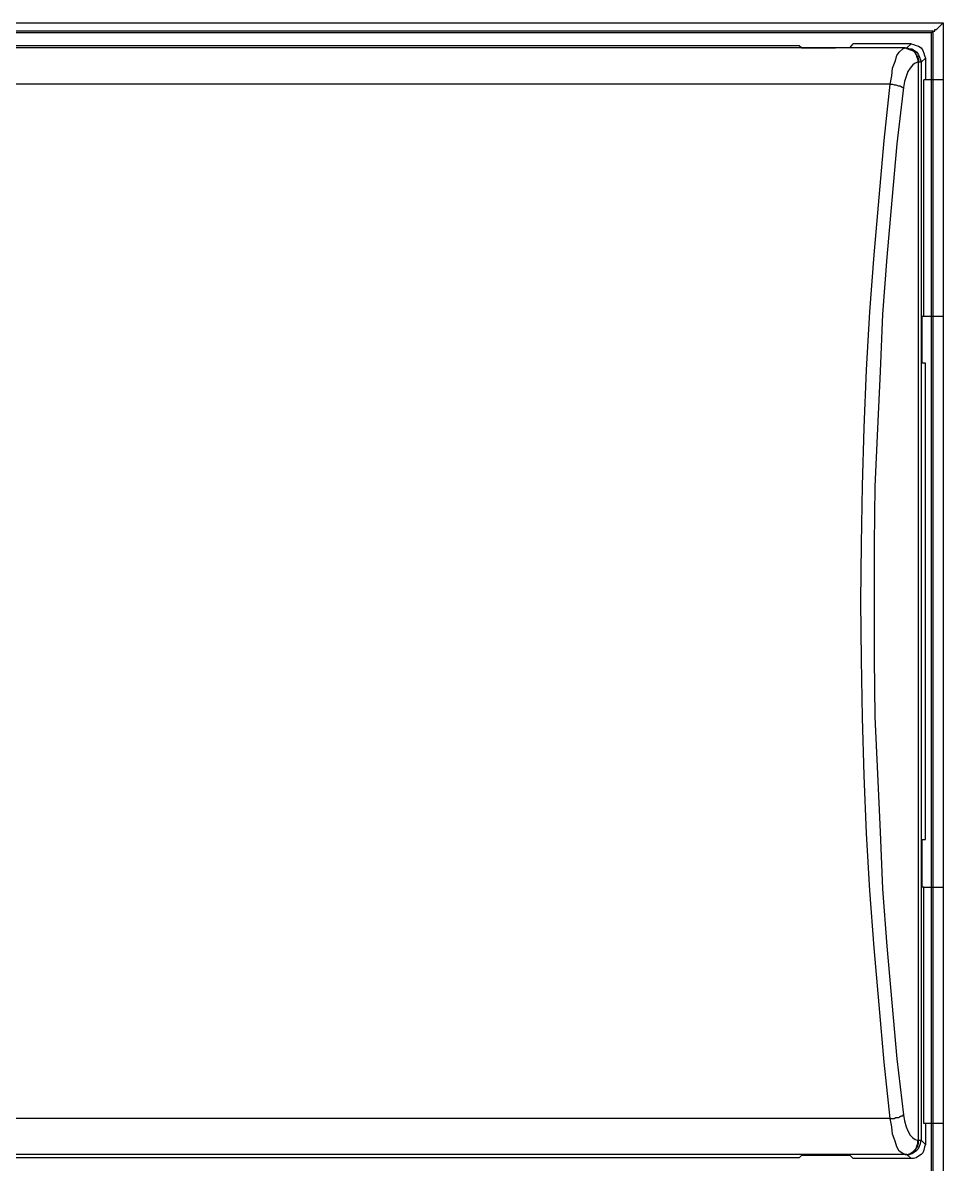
# Model space of a CAD drawing. Header units: centimetres. Extents: x -8.4 to 3.7, y -7.8 to 8.
# Drawn here: x -4.096 to -2.163, y 3.056 to 5.454 of the extents above; entities that cross this region are included whole.
import ezdxf

# ---------------------------------------------------------------- set-up
doc = ezdxf.new("R2010")
doc.units = ezdxf.units.CM
doc.header["$MEASUREMENT"] = 0
doc.layers.add('Layer 1', color=7, linetype='Continuous')

msp = doc.modelspace()

# ---------------------------------------------------------------- linework, layer by layer
at = {"layer": 'Layer 1', "lineweight": 25}
for points in [[(-6.02898, 5.45394), (-6.02898, 5.45394), (-2.16253, 5.45394), (-2.16253, 5.45394)], [(-2.16253, 5.45394), (-2.16253, 5.45394), (-2.16253, -1.68981), (-2.16253, -1.68981)], [(-2.1837, 5.4363), (-2.1837, 5.4363), (-6.01134, 5.4363), (-6.01134, 5.4363)], [(-2.18723, 5.43277), (-2.18723, 5.43277), (-6.00781, 5.43277), (-6.00781, 5.43277)], [(-2.18723, 5.43277), (-2.18723, 5.43277), (-2.1837, 5.4363), (-2.1837, 5.4363)], [(-2.18723, -1.66864), (-2.18723, -1.66864), (-2.18723, 5.43277), (-2.18723, 5.43277)], [(-2.1837, -1.67217), (-2.1837, -1.67217), (-2.1837, 5.4363), (-2.1837, 5.4363)]]:
    msp.add_open_spline(points, degree=3, dxfattribs=at)
msp.add_open_spline([(-2.1837, 5.4363), (-2.1837, 5.4363), (-2.1837, 5.4363), (-2.1837, 5.4363), (-2.1837, 5.4363), (-2.1837, 5.4363), (-2.18017, 5.4363), (-2.18017, 5.4363), (-2.18017, 5.4363), (-2.18017, 5.4363), (-2.18017, 5.43983), (-2.18017, 5.43983), (-2.18017, 5.43983), (-2.18017, 5.43983), (-2.17664, 5.43983), (-2.17664, 5.43983), (-2.17664, 5.43983), (-2.17664, 5.43983), (-2.17311, 5.44336), (-2.17311, 5.44336), (-2.17311, 5.44336), (-2.17311, 5.44336), (-2.16959, 5.44688), (-2.16959, 5.44688), (-2.16959, 5.44688), (-2.16959, 5.44688), (-2.16606, 5.45041), (-2.16606, 5.45041), (-2.16606, 5.45041), (-2.16606, 5.45041), (-2.16253, 5.45394), (-2.16253, 5.45394)], degree=3, knots=[0, 0, 0, 0, 0.1111111, 0.1111111, 0.1111111, 0.1111111, 0.2222222, 0.2222222, 0.2222222, 0.2222222, 0.3333333, 0.3333333, 0.3333333, 0.3333333, 0.4444444, 0.4444444, 0.4444444, 0.4444444, 0.5555556, 0.5555556, 0.5555556, 0.5555556, 0.6666667, 0.6666667, 0.6666667, 0.6666667, 0.7777778, 0.7777778, 0.7777778, 0.7777778, 1, 1, 1, 1], dxfattribs=at)
at = {"layer": 'Layer 1', "color": 250, "lineweight": 25}
for points in [[(-2.24226, 5.40105), (-2.24226, 5.40105), (-5.94216, 5.40105), (-5.94216, 5.40105)], [(-5.71975, 5.40634), (-5.71975, 5.40634), (-2.46467, 5.40634), (-2.46467, 5.40634)], [(-2.46467, 5.40634), (-2.46467, 5.40634), (-2.45938, 5.40105), (-2.45938, 5.40105)], [(-2.45938, 5.40105), (-2.45938, 5.40105), (-2.38877, 5.40105), (-2.38877, 5.40105)], [(-2.35876, 5.40105), (-2.35876, 5.40105), (-2.3517, 5.40987), (-2.3517, 5.40987)], [(-2.2299, 5.40987), (-2.2299, 5.40987), (-2.3517, 5.40987), (-2.3517, 5.40987)], [(-2.24226, 5.40105), (-2.24226, 5.40105), (-2.24049, 5.40105), (-2.24049, 5.40105)], [(-2.23872, 5.40105), (-2.23872, 5.40105), (-2.2299, 5.40987), (-2.2299, 5.40987)], [(-2.19989, 5.37987), (-2.19989, 5.37987), (-2.20872, 5.37104), (-2.20872, 5.37104)], [(-2.19989, 5.37987), (-2.19989, 5.37987), (-2.19989, 5.33397), (-2.19989, 5.33397)], [(-2.21401, 5.37104), (-2.21401, 5.37104), (-2.21578, 5.37104), (-2.21578, 5.37104)], [(-2.21401, 3.10626), (-2.21401, 3.10626), (-2.21401, 5.37104), (-2.21401, 5.37104)], [(-2.20872, 5.37104), (-2.20872, 5.37104), (-2.20872, 3.10626), (-2.20872, 3.10626)], [(-2.27403, 5.32515), (-2.27403, 5.32515), (-5.91039, 5.32515), (-5.91039, 5.32515)], [(-2.20342, 4.83794), (-2.20342, 4.83794), (-2.20342, 5.33397), (-2.20342, 5.33397)], [(-2.16253, 5.33397), (-2.16253, 5.33397), (-2.20342, 5.33397), (-2.20342, 5.33397)], [(-2.20695, 4.83794), (-2.20695, 4.83794), (-2.20342, 4.83794), (-2.20342, 4.83794)], [(-2.20695, 4.73909), (-2.20695, 4.73909), (-2.20695, 4.83794), (-2.20695, 4.83794)], [(-2.20342, 4.83794), (-2.20342, 4.83794), (-2.16253, 4.83794), (-2.16253, 4.83794)], [(-2.19989, 4.73909), (-2.19989, 4.73909), (-2.20695, 4.73909), (-2.20695, 4.73909)], [(-2.19989, 3.73821), (-2.19989, 3.73821), (-2.19989, 4.73909), (-2.19989, 4.73909)], [(-2.20695, 3.73821), (-2.20695, 3.73821), (-2.19989, 3.73821), (-2.19989, 3.73821)], [(-2.20695, 3.63759), (-2.20695, 3.63759), (-2.20695, 3.73821), (-2.20695, 3.73821)], [(-2.20342, 3.63759), (-2.20342, 3.63759), (-2.20695, 3.63759), (-2.20695, 3.63759)], [(-2.20342, 3.14156), (-2.20342, 3.14156), (-2.20342, 3.63759), (-2.20342, 3.63759)], [(-2.20342, 3.63759), (-2.20342, 3.63759), (-2.16253, 3.63759), (-2.16253, 3.63759)], [(-2.27403, 3.15215), (-2.27403, 3.15215), (-5.91039, 3.15215), (-5.91039, 3.15215)], [(-2.16253, 3.14156), (-2.16253, 3.14156), (-2.20342, 3.14156), (-2.20342, 3.14156)], [(-2.19989, 3.14156), (-2.19989, 3.14156), (-2.19989, 3.09743), (-2.19989, 3.09743)], [(-2.21578, 3.10626), (-2.21578, 3.10626), (-2.21401, 3.10626), (-2.21401, 3.10626)], [(-2.20872, 3.10626), (-2.20872, 3.10626), (-2.19989, 3.09743), (-2.19989, 3.09743)], [(-2.24226, 3.07625), (-2.24226, 3.07625), (-5.94216, 3.07625), (-5.94216, 3.07625)], [(-2.46467, 3.06919), (-2.46467, 3.06919), (-2.45938, 3.07449), (-2.45938, 3.07449)], [(-2.45938, 3.07449), (-2.45938, 3.07449), (-2.38877, 3.07449), (-2.38877, 3.07449)], [(-2.3517, 3.06743), (-2.3517, 3.06743), (-2.35876, 3.07449), (-2.35876, 3.07449)], [(-2.24049, 3.07625), (-2.24049, 3.07625), (-2.24226, 3.07625), (-2.24226, 3.07625)], [(-2.2299, 3.06743), (-2.2299, 3.06743), (-2.23872, 3.07625), (-2.23872, 3.07625)], [(-2.46467, 3.06919), (-2.46467, 3.06919), (-5.71975, 3.06919), (-5.71975, 3.06919)], [(-2.2299, 3.06743), (-2.2299, 3.06743), (-2.3517, 3.06743), (-2.3517, 3.06743)]]:
    msp.add_open_spline(points, degree=3, dxfattribs=at)
for points, knots in [([(-2.35876, 5.40105), (-2.35876, 5.40105), (-2.35876, 5.40105), (-2.35876, 5.40105), (-2.35876, 5.40105), (-2.35876, 5.40105), (-2.36053, 5.40105), (-2.36053, 5.40105), (-2.36053, 5.40105), (-2.36053, 5.40105), (-2.36405, 5.40105), (-2.36405, 5.40105), (-2.36405, 5.40105), (-2.36405, 5.40105), (-2.36759, 5.40105), (-2.36759, 5.40105), (-2.36759, 5.40105), (-2.36759, 5.40105), (-2.37111, 5.40105), (-2.37111, 5.40105), (-2.37111, 5.40105), (-2.37111, 5.40105), (-2.37641, 5.40105), (-2.37641, 5.40105), (-2.37641, 5.40105), (-2.37641, 5.40105), (-2.38171, 5.40105), (-2.38171, 5.40105), (-2.38171, 5.40105), (-2.38171, 5.40105), (-2.38877, 5.40105), (-2.38877, 5.40105)], [0, 0, 0, 0, 0.1111111, 0.1111111, 0.1111111, 0.1111111, 0.2222222, 0.2222222, 0.2222222, 0.2222222, 0.3333333, 0.3333333, 0.3333333, 0.3333333, 0.4444444, 0.4444444, 0.4444444, 0.4444444, 0.5555556, 0.5555556, 0.5555556, 0.5555556, 0.6666667, 0.6666667, 0.6666667, 0.6666667, 0.7777778, 0.7777778, 0.7777778, 0.7777778, 1, 1, 1, 1]), ([(-2.27403, 5.32515), (-2.27403, 5.32515), (-2.2705, 5.34279), (-2.2705, 5.34279), (-2.2705, 5.34279), (-2.2705, 5.34279), (-2.26873, 5.35868), (-2.26873, 5.35868), (-2.26873, 5.35868), (-2.26873, 5.35868), (-2.26344, 5.37281), (-2.26344, 5.37281), (-2.26344, 5.37281), (-2.26344, 5.37281), (-2.2599, 5.38516), (-2.2599, 5.38516), (-2.2599, 5.38516), (-2.2599, 5.38516), (-2.25461, 5.39222), (-2.25461, 5.39222), (-2.25461, 5.39222), (-2.25461, 5.39222), (-2.24755, 5.39928), (-2.24755, 5.39928), (-2.24755, 5.39928), (-2.24755, 5.39928), (-2.24226, 5.40105), (-2.24226, 5.40105)], [0, 0, 0, 0, 0.125, 0.125, 0.125, 0.125, 0.25, 0.25, 0.25, 0.25, 0.375, 0.375, 0.375, 0.375, 0.5, 0.5, 0.5, 0.5, 0.625, 0.625, 0.625, 0.625, 0.75, 0.75, 0.75, 0.75, 1, 1, 1, 1]), ([(-2.24226, 5.40105), (-2.24226, 5.40105), (-2.23696, 5.39928), (-2.23696, 5.39928), (-2.23696, 5.39928), (-2.23696, 5.39928), (-2.23166, 5.39752), (-2.23166, 5.39752), (-2.23166, 5.39752), (-2.23166, 5.39752), (-2.22637, 5.39575), (-2.22637, 5.39575), (-2.22637, 5.39575), (-2.22637, 5.39575), (-2.22284, 5.39222), (-2.22284, 5.39222), (-2.22284, 5.39222), (-2.22284, 5.39222), (-2.2193, 5.38693), (-2.2193, 5.38693), (-2.2193, 5.38693), (-2.2193, 5.38693), (-2.21754, 5.38163), (-2.21754, 5.38163), (-2.21754, 5.38163), (-2.21754, 5.38163), (-2.21578, 5.37633), (-2.21578, 5.37633), (-2.21578, 5.37633), (-2.21578, 5.37633), (-2.21578, 5.37104), (-2.21578, 5.37104)], [0, 0, 0, 0, 0.1111111, 0.1111111, 0.1111111, 0.1111111, 0.2222222, 0.2222222, 0.2222222, 0.2222222, 0.3333333, 0.3333333, 0.3333333, 0.3333333, 0.4444444, 0.4444444, 0.4444444, 0.4444444, 0.5555556, 0.5555556, 0.5555556, 0.5555556, 0.6666667, 0.6666667, 0.6666667, 0.6666667, 0.7777778, 0.7777778, 0.7777778, 0.7777778, 1, 1, 1, 1]), ([(-2.24049, 5.40105), (-2.24049, 5.40105), (-2.23519, 5.39928), (-2.23519, 5.39928), (-2.23519, 5.39928), (-2.23519, 5.39928), (-2.2299, 5.39752), (-2.2299, 5.39752), (-2.2299, 5.39752), (-2.2299, 5.39752), (-2.22637, 5.39575), (-2.22637, 5.39575), (-2.22637, 5.39575), (-2.22637, 5.39575), (-2.22107, 5.39222), (-2.22107, 5.39222), (-2.22107, 5.39222), (-2.22107, 5.39222), (-2.2193, 5.38693), (-2.2193, 5.38693), (-2.2193, 5.38693), (-2.2193, 5.38693), (-2.21578, 5.38163), (-2.21578, 5.38163), (-2.21578, 5.38163), (-2.21578, 5.38163), (-2.21401, 5.37633), (-2.21401, 5.37633), (-2.21401, 5.37633), (-2.21401, 5.37633), (-2.21401, 5.37104), (-2.21401, 5.37104)], [0, 0, 0, 0, 0.1111111, 0.1111111, 0.1111111, 0.1111111, 0.2222222, 0.2222222, 0.2222222, 0.2222222, 0.3333333, 0.3333333, 0.3333333, 0.3333333, 0.4444444, 0.4444444, 0.4444444, 0.4444444, 0.5555556, 0.5555556, 0.5555556, 0.5555556, 0.6666667, 0.6666667, 0.6666667, 0.6666667, 0.7777778, 0.7777778, 0.7777778, 0.7777778, 1, 1, 1, 1]), ([(-2.24049, 5.40105), (-2.24049, 5.40105), (-2.24049, 5.40105), (-2.24049, 5.40105), (-2.24049, 5.40105), (-2.24049, 5.40105), (-2.23872, 5.40105), (-2.23872, 5.40105)], [0, 0, 0, 0, 0.3333333, 0.3333333, 0.3333333, 0.3333333, 1, 1, 1, 1]), ([(-2.23872, 5.40105), (-2.23872, 5.40105), (-2.23343, 5.39928), (-2.23343, 5.39928), (-2.23343, 5.39928), (-2.23343, 5.39928), (-2.22813, 5.39928), (-2.22813, 5.39928), (-2.22813, 5.39928), (-2.22813, 5.39928), (-2.22284, 5.39575), (-2.22284, 5.39575), (-2.22284, 5.39575), (-2.22284, 5.39575), (-2.21754, 5.39222), (-2.21754, 5.39222), (-2.21754, 5.39222), (-2.21754, 5.39222), (-2.21401, 5.38693), (-2.21401, 5.38693), (-2.21401, 5.38693), (-2.21401, 5.38693), (-2.21224, 5.38163), (-2.21224, 5.38163), (-2.21224, 5.38163), (-2.21224, 5.38163), (-2.21048, 5.37633), (-2.21048, 5.37633), (-2.21048, 5.37633), (-2.21048, 5.37633), (-2.20872, 5.37104), (-2.20872, 5.37104)], [0, 0, 0, 0, 0.1111111, 0.1111111, 0.1111111, 0.1111111, 0.2222222, 0.2222222, 0.2222222, 0.2222222, 0.3333333, 0.3333333, 0.3333333, 0.3333333, 0.4444444, 0.4444444, 0.4444444, 0.4444444, 0.5555556, 0.5555556, 0.5555556, 0.5555556, 0.6666667, 0.6666667, 0.6666667, 0.6666667, 0.7777778, 0.7777778, 0.7777778, 0.7777778, 1, 1, 1, 1]), ([(-2.2299, 5.40987), (-2.2299, 5.40987), (-2.2246, 5.40811), (-2.2246, 5.40811), (-2.2246, 5.40811), (-2.2246, 5.40811), (-2.2193, 5.40634), (-2.2193, 5.40634), (-2.2193, 5.40634), (-2.2193, 5.40634), (-2.21401, 5.40458), (-2.21401, 5.40458), (-2.21401, 5.40458), (-2.21401, 5.40458), (-2.20872, 5.40105), (-2.20872, 5.40105), (-2.20872, 5.40105), (-2.20872, 5.40105), (-2.20518, 5.39575), (-2.20518, 5.39575), (-2.20518, 5.39575), (-2.20518, 5.39575), (-2.20342, 5.39046), (-2.20342, 5.39046), (-2.20342, 5.39046), (-2.20342, 5.39046), (-2.20166, 5.38516), (-2.20166, 5.38516), (-2.20166, 5.38516), (-2.20166, 5.38516), (-2.19989, 5.37987), (-2.19989, 5.37987)], [0, 0, 0, 0, 0.1111111, 0.1111111, 0.1111111, 0.1111111, 0.2222222, 0.2222222, 0.2222222, 0.2222222, 0.3333333, 0.3333333, 0.3333333, 0.3333333, 0.4444444, 0.4444444, 0.4444444, 0.4444444, 0.5555556, 0.5555556, 0.5555556, 0.5555556, 0.6666667, 0.6666667, 0.6666667, 0.6666667, 0.7777778, 0.7777778, 0.7777778, 0.7777778, 1, 1, 1, 1]), ([(-2.21578, 5.37104), (-2.21578, 5.37104), (-2.22107, 5.36927), (-2.22107, 5.36927), (-2.22107, 5.36927), (-2.22107, 5.36927), (-2.22637, 5.36574), (-2.22637, 5.36574), (-2.22637, 5.36574), (-2.22637, 5.36574), (-2.23166, 5.35868), (-2.23166, 5.35868), (-2.23166, 5.35868), (-2.23166, 5.35868), (-2.23696, 5.35162), (-2.23696, 5.35162), (-2.23696, 5.35162), (-2.23696, 5.35162), (-2.24049, 5.34103), (-2.24049, 5.34103), (-2.24049, 5.34103), (-2.24049, 5.34103), (-2.24402, 5.33044), (-2.24402, 5.33044), (-2.24402, 5.33044), (-2.24402, 5.33044), (-2.24578, 5.31808), (-2.24578, 5.31808)], [0, 0, 0, 0, 0.125, 0.125, 0.125, 0.125, 0.25, 0.25, 0.25, 0.25, 0.375, 0.375, 0.375, 0.375, 0.5, 0.5, 0.5, 0.5, 0.625, 0.625, 0.625, 0.625, 0.75, 0.75, 0.75, 0.75, 1, 1, 1, 1]), ([(-2.20872, 5.37104), (-2.20872, 5.37104), (-2.21048, 5.37104), (-2.21048, 5.37104), (-2.21048, 5.37104), (-2.21048, 5.37104), (-2.21401, 5.37104), (-2.21401, 5.37104)], [0, 0, 0, 0, 0.3333333, 0.3333333, 0.3333333, 0.3333333, 1, 1, 1, 1]), ([(-2.27403, 3.15215), (-2.27403, 3.15215), (-2.28638, 3.27042), (-2.28638, 3.27042), (-2.28638, 3.27042), (-2.28638, 3.27042), (-2.29698, 3.39046), (-2.29698, 3.39046), (-2.29698, 3.39046), (-2.29698, 3.39046), (-2.30757, 3.51049), (-2.30757, 3.51049), (-2.30757, 3.51049), (-2.30757, 3.51049), (-2.31639, 3.63053), (-2.31639, 3.63053), (-2.31639, 3.63053), (-2.31639, 3.63053), (-2.32345, 3.75057), (-2.32345, 3.75057), (-2.32345, 3.75057), (-2.32345, 3.75057), (-2.32875, 3.87236), (-2.32875, 3.87236), (-2.32875, 3.87236), (-2.32875, 3.87236), (-2.33228, 3.99417), (-2.33228, 3.99417), (-2.33228, 3.99417), (-2.33228, 3.99417), (-2.33405, 4.11597), (-2.33405, 4.11597), (-2.33405, 4.11597), (-2.33405, 4.11597), (-2.33581, 4.23776), (-2.33581, 4.23776), (-2.33581, 4.23776), (-2.33581, 4.23776), (-2.33405, 4.35957), (-2.33405, 4.35957), (-2.33405, 4.35957), (-2.33405, 4.35957), (-2.33228, 4.48137), (-2.33228, 4.48137), (-2.33228, 4.48137), (-2.33228, 4.48137), (-2.32875, 4.60317), (-2.32875, 4.60317), (-2.32875, 4.60317), (-2.32875, 4.60317), (-2.32345, 4.72497), (-2.32345, 4.72497), (-2.32345, 4.72497), (-2.32345, 4.72497), (-2.31639, 4.84677), (-2.31639, 4.84677), (-2.31639, 4.84677), (-2.31639, 4.84677), (-2.30757, 4.96681), (-2.30757, 4.96681), (-2.30757, 4.96681), (-2.30757, 4.96681), (-2.29698, 5.08684), (-2.29698, 5.08684), (-2.29698, 5.08684), (-2.29698, 5.08684), (-2.28638, 5.20687), (-2.28638, 5.20687), (-2.28638, 5.20687), (-2.28638, 5.20687), (-2.27403, 5.32515), (-2.27403, 5.32515)], [0, 0, 0, 0, 0.0526316, 0.0526316, 0.0526316, 0.0526316, 0.1052632, 0.1052632, 0.1052632, 0.1052632, 0.1578947, 0.1578947, 0.1578947, 0.1578947, 0.2105263, 0.2105263, 0.2105263, 0.2105263, 0.2631579, 0.2631579, 0.2631579, 0.2631579, 0.3157895, 0.3157895, 0.3157895, 0.3157895, 0.3684211, 0.3684211, 0.3684211, 0.3684211, 0.4210526, 0.4210526, 0.4210526, 0.4210526, 0.4736842, 0.4736842, 0.4736842, 0.4736842, 0.5263158, 0.5263158, 0.5263158, 0.5263158, 0.5789474, 0.5789474, 0.5789474, 0.5789474, 0.6315789, 0.6315789, 0.6315789, 0.6315789, 0.6842105, 0.6842105, 0.6842105, 0.6842105, 0.7368421, 0.7368421, 0.7368421, 0.7368421, 0.7894737, 0.7894737, 0.7894737, 0.7894737, 0.8421053, 0.8421053, 0.8421053, 0.8421053, 0.8947368, 0.8947368, 0.8947368, 0.8947368, 1, 1, 1, 1]), ([(-2.27403, 5.32515), (-2.27403, 5.32515), (-2.26873, 5.32515), (-2.26873, 5.32515), (-2.26873, 5.32515), (-2.26873, 5.32515), (-2.2652, 5.32338), (-2.2652, 5.32338), (-2.2652, 5.32338), (-2.2652, 5.32338), (-2.26167, 5.32338), (-2.26167, 5.32338), (-2.26167, 5.32338), (-2.26167, 5.32338), (-2.25638, 5.32161), (-2.25638, 5.32161), (-2.25638, 5.32161), (-2.25638, 5.32161), (-2.25284, 5.32161), (-2.25284, 5.32161), (-2.25284, 5.32161), (-2.25284, 5.32161), (-2.25108, 5.31985), (-2.25108, 5.31985), (-2.25108, 5.31985), (-2.25108, 5.31985), (-2.24755, 5.31808), (-2.24755, 5.31808), (-2.24755, 5.31808), (-2.24755, 5.31808), (-2.24578, 5.31808), (-2.24578, 5.31808)], [0, 0, 0, 0, 0.1111111, 0.1111111, 0.1111111, 0.1111111, 0.2222222, 0.2222222, 0.2222222, 0.2222222, 0.3333333, 0.3333333, 0.3333333, 0.3333333, 0.4444444, 0.4444444, 0.4444444, 0.4444444, 0.5555556, 0.5555556, 0.5555556, 0.5555556, 0.6666667, 0.6666667, 0.6666667, 0.6666667, 0.7777778, 0.7777778, 0.7777778, 0.7777778, 1, 1, 1, 1]), ([(-2.24578, 5.31808), (-2.24578, 5.31808), (-2.2599, 5.19981), (-2.2599, 5.19981), (-2.2599, 5.19981), (-2.2599, 5.19981), (-2.2705, 5.08154), (-2.2705, 5.08154), (-2.2705, 5.08154), (-2.2705, 5.08154), (-2.28109, 4.96151), (-2.28109, 4.96151), (-2.28109, 4.96151), (-2.28109, 4.96151), (-2.28992, 4.84147), (-2.28992, 4.84147), (-2.28992, 4.84147), (-2.28992, 4.84147), (-2.29521, 4.72144), (-2.29521, 4.72144), (-2.29521, 4.72144), (-2.29521, 4.72144), (-2.3005, 4.6014), (-2.3005, 4.6014), (-2.3005, 4.6014), (-2.3005, 4.6014), (-2.3058, 4.4796), (-2.3058, 4.4796), (-2.3058, 4.4796), (-2.3058, 4.4796), (-2.30757, 4.35957), (-2.30757, 4.35957), (-2.30757, 4.35957), (-2.30757, 4.35957), (-2.30757, 4.23776), (-2.30757, 4.23776), (-2.30757, 4.23776), (-2.30757, 4.23776), (-2.30757, 4.11773), (-2.30757, 4.11773), (-2.30757, 4.11773), (-2.30757, 4.11773), (-2.3058, 3.99593), (-2.3058, 3.99593), (-2.3058, 3.99593), (-2.3058, 3.99593), (-2.3005, 3.8759), (-2.3005, 3.8759), (-2.3005, 3.8759), (-2.3005, 3.8759), (-2.29521, 3.75409), (-2.29521, 3.75409), (-2.29521, 3.75409), (-2.29521, 3.75409), (-2.28992, 3.63406), (-2.28992, 3.63406), (-2.28992, 3.63406), (-2.28992, 3.63406), (-2.28109, 3.51403), (-2.28109, 3.51403), (-2.28109, 3.51403), (-2.28109, 3.51403), (-2.2705, 3.39575), (-2.2705, 3.39575), (-2.2705, 3.39575), (-2.2705, 3.39575), (-2.2599, 3.27748), (-2.2599, 3.27748), (-2.2599, 3.27748), (-2.2599, 3.27748), (-2.24578, 3.15921), (-2.24578, 3.15921)], [0, 0, 0, 0, 0.0526316, 0.0526316, 0.0526316, 0.0526316, 0.1052632, 0.1052632, 0.1052632, 0.1052632, 0.1578947, 0.1578947, 0.1578947, 0.1578947, 0.2105263, 0.2105263, 0.2105263, 0.2105263, 0.2631579, 0.2631579, 0.2631579, 0.2631579, 0.3157895, 0.3157895, 0.3157895, 0.3157895, 0.3684211, 0.3684211, 0.3684211, 0.3684211, 0.4210526, 0.4210526, 0.4210526, 0.4210526, 0.4736842, 0.4736842, 0.4736842, 0.4736842, 0.5263158, 0.5263158, 0.5263158, 0.5263158, 0.5789474, 0.5789474, 0.5789474, 0.5789474, 0.6315789, 0.6315789, 0.6315789, 0.6315789, 0.6842105, 0.6842105, 0.6842105, 0.6842105, 0.7368421, 0.7368421, 0.7368421, 0.7368421, 0.7894737, 0.7894737, 0.7894737, 0.7894737, 0.8421053, 0.8421053, 0.8421053, 0.8421053, 0.8947368, 0.8947368, 0.8947368, 0.8947368, 1, 1, 1, 1]), ([(-2.27403, 3.15215), (-2.27403, 3.15215), (-2.26873, 3.15215), (-2.26873, 3.15215), (-2.26873, 3.15215), (-2.26873, 3.15215), (-2.2652, 3.15215), (-2.2652, 3.15215), (-2.2652, 3.15215), (-2.2652, 3.15215), (-2.26167, 3.15392), (-2.26167, 3.15392), (-2.26167, 3.15392), (-2.26167, 3.15392), (-2.25638, 3.15392), (-2.25638, 3.15392), (-2.25638, 3.15392), (-2.25638, 3.15392), (-2.25284, 3.15569), (-2.25284, 3.15569), (-2.25284, 3.15569), (-2.25284, 3.15569), (-2.25108, 3.15745), (-2.25108, 3.15745), (-2.25108, 3.15745), (-2.25108, 3.15745), (-2.24755, 3.15745), (-2.24755, 3.15745), (-2.24755, 3.15745), (-2.24755, 3.15745), (-2.24578, 3.15921), (-2.24578, 3.15921)], [0, 0, 0, 0, 0.1111111, 0.1111111, 0.1111111, 0.1111111, 0.2222222, 0.2222222, 0.2222222, 0.2222222, 0.3333333, 0.3333333, 0.3333333, 0.3333333, 0.4444444, 0.4444444, 0.4444444, 0.4444444, 0.5555556, 0.5555556, 0.5555556, 0.5555556, 0.6666667, 0.6666667, 0.6666667, 0.6666667, 0.7777778, 0.7777778, 0.7777778, 0.7777778, 1, 1, 1, 1]), ([(-2.24226, 3.07625), (-2.24226, 3.07625), (-2.24755, 3.07801), (-2.24755, 3.07801), (-2.24755, 3.07801), (-2.24755, 3.07801), (-2.25461, 3.08331), (-2.25461, 3.08331), (-2.25461, 3.08331), (-2.25461, 3.08331), (-2.2599, 3.09214), (-2.2599, 3.09214), (-2.2599, 3.09214), (-2.2599, 3.09214), (-2.26344, 3.10449), (-2.26344, 3.10449), (-2.26344, 3.10449), (-2.26344, 3.10449), (-2.26873, 3.11861), (-2.26873, 3.11861), (-2.26873, 3.11861), (-2.26873, 3.11861), (-2.2705, 3.1345), (-2.2705, 3.1345), (-2.2705, 3.1345), (-2.2705, 3.1345), (-2.27403, 3.15215), (-2.27403, 3.15215)], [0, 0, 0, 0, 0.125, 0.125, 0.125, 0.125, 0.25, 0.25, 0.25, 0.25, 0.375, 0.375, 0.375, 0.375, 0.5, 0.5, 0.5, 0.5, 0.625, 0.625, 0.625, 0.625, 0.75, 0.75, 0.75, 0.75, 1, 1, 1, 1]), ([(-2.24578, 3.15921), (-2.24578, 3.15921), (-2.24402, 3.14686), (-2.24402, 3.14686), (-2.24402, 3.14686), (-2.24402, 3.14686), (-2.24049, 3.1345), (-2.24049, 3.1345), (-2.24049, 3.1345), (-2.24049, 3.1345), (-2.23696, 3.12567), (-2.23696, 3.12567), (-2.23696, 3.12567), (-2.23696, 3.12567), (-2.23166, 3.11685), (-2.23166, 3.11685), (-2.23166, 3.11685), (-2.23166, 3.11685), (-2.22637, 3.11155), (-2.22637, 3.11155), (-2.22637, 3.11155), (-2.22637, 3.11155), (-2.22107, 3.10803), (-2.22107, 3.10803), (-2.22107, 3.10803), (-2.22107, 3.10803), (-2.21578, 3.10626), (-2.21578, 3.10626)], [0, 0, 0, 0, 0.125, 0.125, 0.125, 0.125, 0.25, 0.25, 0.25, 0.25, 0.375, 0.375, 0.375, 0.375, 0.5, 0.5, 0.5, 0.5, 0.625, 0.625, 0.625, 0.625, 0.75, 0.75, 0.75, 0.75, 1, 1, 1, 1]), ([(-2.24226, 3.07625), (-2.24226, 3.07625), (-2.23696, 3.07625), (-2.23696, 3.07625), (-2.23696, 3.07625), (-2.23696, 3.07625), (-2.23166, 3.07801), (-2.23166, 3.07801), (-2.23166, 3.07801), (-2.23166, 3.07801), (-2.22637, 3.08155), (-2.22637, 3.08155), (-2.22637, 3.08155), (-2.22637, 3.08155), (-2.22284, 3.08508), (-2.22284, 3.08508), (-2.22284, 3.08508), (-2.22284, 3.08508), (-2.2193, 3.08861), (-2.2193, 3.08861), (-2.2193, 3.08861), (-2.2193, 3.08861), (-2.21754, 3.0939), (-2.21754, 3.0939), (-2.21754, 3.0939), (-2.21754, 3.0939), (-2.21578, 3.0992), (-2.21578, 3.0992), (-2.21578, 3.0992), (-2.21578, 3.0992), (-2.21578, 3.10626), (-2.21578, 3.10626)], [0, 0, 0, 0, 0.1111111, 0.1111111, 0.1111111, 0.1111111, 0.2222222, 0.2222222, 0.2222222, 0.2222222, 0.3333333, 0.3333333, 0.3333333, 0.3333333, 0.4444444, 0.4444444, 0.4444444, 0.4444444, 0.5555556, 0.5555556, 0.5555556, 0.5555556, 0.6666667, 0.6666667, 0.6666667, 0.6666667, 0.7777778, 0.7777778, 0.7777778, 0.7777778, 1, 1, 1, 1]), ([(-2.24049, 3.07625), (-2.24049, 3.07625), (-2.23519, 3.07625), (-2.23519, 3.07625), (-2.23519, 3.07625), (-2.23519, 3.07625), (-2.2299, 3.07801), (-2.2299, 3.07801), (-2.2299, 3.07801), (-2.2299, 3.07801), (-2.22637, 3.08155), (-2.22637, 3.08155), (-2.22637, 3.08155), (-2.22637, 3.08155), (-2.22107, 3.08508), (-2.22107, 3.08508), (-2.22107, 3.08508), (-2.22107, 3.08508), (-2.2193, 3.08861), (-2.2193, 3.08861), (-2.2193, 3.08861), (-2.2193, 3.08861), (-2.21578, 3.0939), (-2.21578, 3.0939), (-2.21578, 3.0939), (-2.21578, 3.0939), (-2.21401, 3.0992), (-2.21401, 3.0992), (-2.21401, 3.0992), (-2.21401, 3.0992), (-2.21401, 3.10626), (-2.21401, 3.10626)], [0, 0, 0, 0, 0.1111111, 0.1111111, 0.1111111, 0.1111111, 0.2222222, 0.2222222, 0.2222222, 0.2222222, 0.3333333, 0.3333333, 0.3333333, 0.3333333, 0.4444444, 0.4444444, 0.4444444, 0.4444444, 0.5555556, 0.5555556, 0.5555556, 0.5555556, 0.6666667, 0.6666667, 0.6666667, 0.6666667, 0.7777778, 0.7777778, 0.7777778, 0.7777778, 1, 1, 1, 1]), ([(-2.23872, 3.07625), (-2.23872, 3.07625), (-2.23343, 3.07625), (-2.23343, 3.07625), (-2.23343, 3.07625), (-2.23343, 3.07625), (-2.22813, 3.07801), (-2.22813, 3.07801), (-2.22813, 3.07801), (-2.22813, 3.07801), (-2.22284, 3.08155), (-2.22284, 3.08155), (-2.22284, 3.08155), (-2.22284, 3.08155), (-2.21754, 3.08508), (-2.21754, 3.08508), (-2.21754, 3.08508), (-2.21754, 3.08508), (-2.21401, 3.08861), (-2.21401, 3.08861), (-2.21401, 3.08861), (-2.21401, 3.08861), (-2.21224, 3.0939), (-2.21224, 3.0939), (-2.21224, 3.0939), (-2.21224, 3.0939), (-2.21048, 3.0992), (-2.21048, 3.0992), (-2.21048, 3.0992), (-2.21048, 3.0992), (-2.20872, 3.10626), (-2.20872, 3.10626)], [0, 0, 0, 0, 0.1111111, 0.1111111, 0.1111111, 0.1111111, 0.2222222, 0.2222222, 0.2222222, 0.2222222, 0.3333333, 0.3333333, 0.3333333, 0.3333333, 0.4444444, 0.4444444, 0.4444444, 0.4444444, 0.5555556, 0.5555556, 0.5555556, 0.5555556, 0.6666667, 0.6666667, 0.6666667, 0.6666667, 0.7777778, 0.7777778, 0.7777778, 0.7777778, 1, 1, 1, 1]), ([(-2.19989, 3.09743), (-2.19989, 3.09743), (-2.20166, 3.09214), (-2.20166, 3.09214), (-2.20166, 3.09214), (-2.20166, 3.09214), (-2.20342, 3.08508), (-2.20342, 3.08508), (-2.20342, 3.08508), (-2.20342, 3.08508), (-2.20518, 3.07978), (-2.20518, 3.07978), (-2.20518, 3.07978), (-2.20518, 3.07978), (-2.20872, 3.07625), (-2.20872, 3.07625), (-2.20872, 3.07625), (-2.20872, 3.07625), (-2.21401, 3.07272), (-2.21401, 3.07272), (-2.21401, 3.07272), (-2.21401, 3.07272), (-2.2193, 3.06919), (-2.2193, 3.06919), (-2.2193, 3.06919), (-2.2193, 3.06919), (-2.2246, 3.06743), (-2.2246, 3.06743), (-2.2246, 3.06743), (-2.2246, 3.06743), (-2.2299, 3.06743), (-2.2299, 3.06743)], [0, 0, 0, 0, 0.1111111, 0.1111111, 0.1111111, 0.1111111, 0.2222222, 0.2222222, 0.2222222, 0.2222222, 0.3333333, 0.3333333, 0.3333333, 0.3333333, 0.4444444, 0.4444444, 0.4444444, 0.4444444, 0.5555556, 0.5555556, 0.5555556, 0.5555556, 0.6666667, 0.6666667, 0.6666667, 0.6666667, 0.7777778, 0.7777778, 0.7777778, 0.7777778, 1, 1, 1, 1]), ([(-2.21401, 3.10626), (-2.21401, 3.10626), (-2.21048, 3.10626), (-2.21048, 3.10626), (-2.21048, 3.10626), (-2.21048, 3.10626), (-2.20872, 3.10626), (-2.20872, 3.10626)], [0, 0, 0, 0, 0.3333333, 0.3333333, 0.3333333, 0.3333333, 1, 1, 1, 1]), ([(-2.38877, 3.07449), (-2.38877, 3.07449), (-2.38171, 3.07449), (-2.38171, 3.07449), (-2.38171, 3.07449), (-2.38171, 3.07449), (-2.37641, 3.07449), (-2.37641, 3.07449), (-2.37641, 3.07449), (-2.37641, 3.07449), (-2.37111, 3.07449), (-2.37111, 3.07449), (-2.37111, 3.07449), (-2.37111, 3.07449), (-2.36759, 3.07449), (-2.36759, 3.07449), (-2.36759, 3.07449), (-2.36759, 3.07449), (-2.36405, 3.07449), (-2.36405, 3.07449), (-2.36405, 3.07449), (-2.36405, 3.07449), (-2.36053, 3.07449), (-2.36053, 3.07449), (-2.36053, 3.07449), (-2.36053, 3.07449), (-2.35876, 3.07449), (-2.35876, 3.07449)], [0, 0, 0, 0, 0.125, 0.125, 0.125, 0.125, 0.25, 0.25, 0.25, 0.25, 0.375, 0.375, 0.375, 0.375, 0.5, 0.5, 0.5, 0.5, 0.625, 0.625, 0.625, 0.625, 0.75, 0.75, 0.75, 0.75, 1, 1, 1, 1]), ([(-2.23872, 3.07625), (-2.23872, 3.07625), (-2.23872, 3.07625), (-2.23872, 3.07625), (-2.23872, 3.07625), (-2.23872, 3.07625), (-2.24049, 3.07625), (-2.24049, 3.07625)], [0, 0, 0, 0, 0.3333333, 0.3333333, 0.3333333, 0.3333333, 1, 1, 1, 1])]:
    msp.add_open_spline(points, degree=3, knots=knots, dxfattribs=at)

doc.saveas('drawing.dxf')
